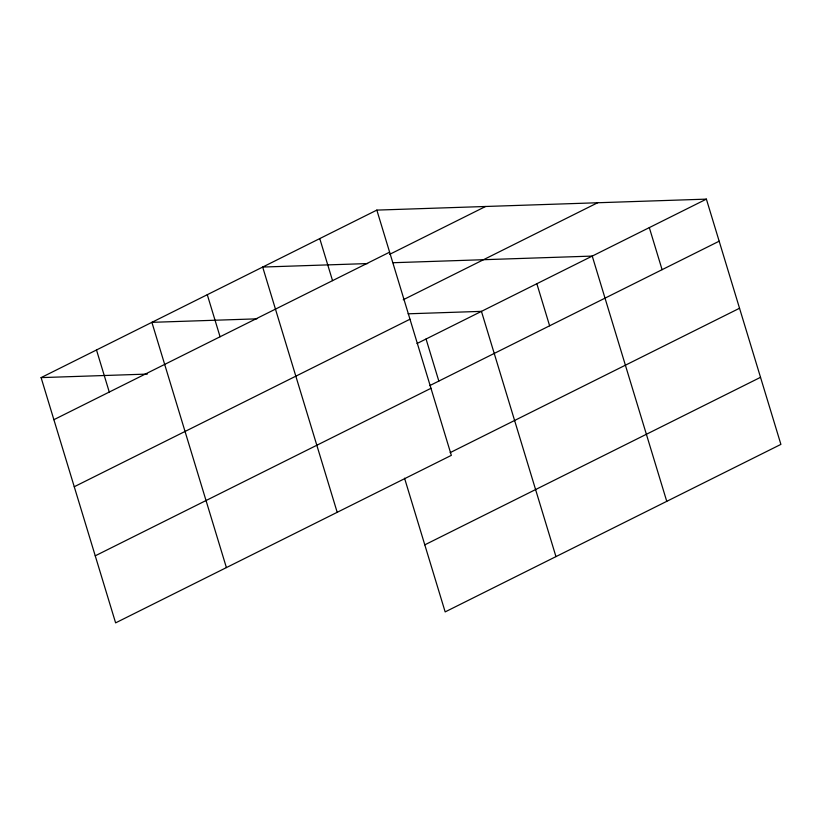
<?xml version="1.0" encoding="UTF-8"?>
<svg xmlns="http://www.w3.org/2000/svg" width="822" height="822" viewBox="0 0 822 822"><rect width="100%" height="100%" fill="white"/><g stroke="black" fill="none" stroke-linecap="round" stroke-linejoin="round"><path stroke-width="1.23" d="M376.836 210.103L451.34 455.357L115.614 622.871L41.1 377.617L376.836 210.103L706.386 199.13L780.9 444.383L445.164 611.897L404.547 478.188M53.882 419.693L389.607 252.169M389.7 254.327L485.586 206.486M403.222 299.763L597.635 202.757M74.247 486.737L409.983 319.224M417.011 343.524L706.386 199.13M429.793 385.59L719.168 241.195M95.239 555.816L430.975 388.303M450.158 452.634L739.543 308.25M424.799 544.842L760.525 377.329M367.64 263.564L262.68 267.058L337.195 512.312M393.08 262.721L592.241 256.084L666.755 501.338M256.854 318.844L151.895 322.337L226.399 567.591M408.102 313.809L481.445 311.363L555.96 556.617M41.1 377.617L147.323 374.082M649.318 227.612L662.09 269.678M536.848 283.724L549.62 325.789M426.053 339.003L438.835 381.079M319.758 238.585L332.54 280.651M207.288 294.697L220.07 336.763M96.493 349.977L109.275 392.053"/></g></svg>
